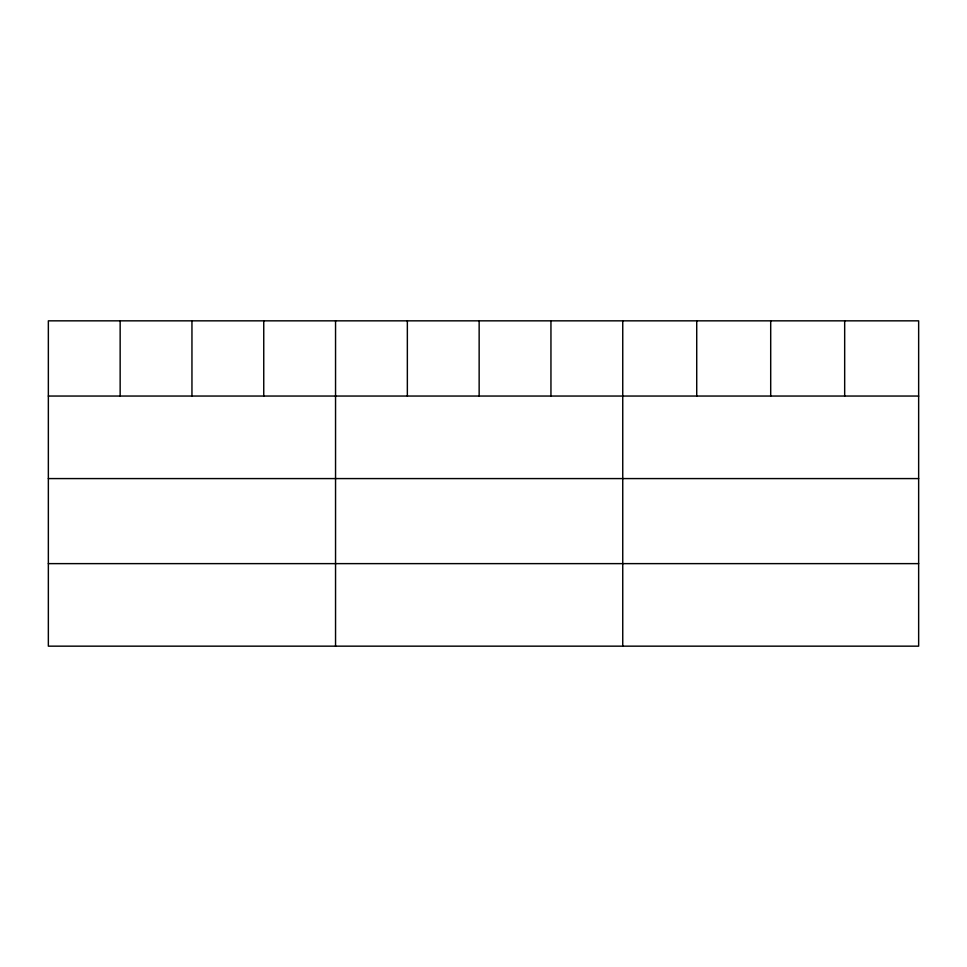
<?xml version="1.0" encoding="UTF-8"?>
<svg xmlns="http://www.w3.org/2000/svg" width="967" height="967" viewBox="0 0 967 967"><rect width="100%" height="100%" fill="white"/><g stroke="black" fill="none" stroke-linecap="round" stroke-linejoin="round"><path stroke-width="1.45" d="M918.65 396.047L918.65 646.161L48.35 646.161L48.35 320.839L918.65 320.839L918.65 396.047L48.35 396.047M48.35 478.58L918.65 478.58M48.35 563.628L918.65 563.628M844.674 320.839L844.674 396.047M770.699 320.839L770.699 396.047M696.723 320.839L696.723 396.047M622.748 320.839L622.748 646.161M550.948 320.839L550.948 396.047M479.148 320.839L479.148 396.047M407.349 320.839L407.349 396.047M335.549 320.839L335.549 646.161M263.749 320.839L263.749 396.047M191.95 320.839L191.95 396.047M120.15 320.839L120.15 396.047"/></g></svg>
